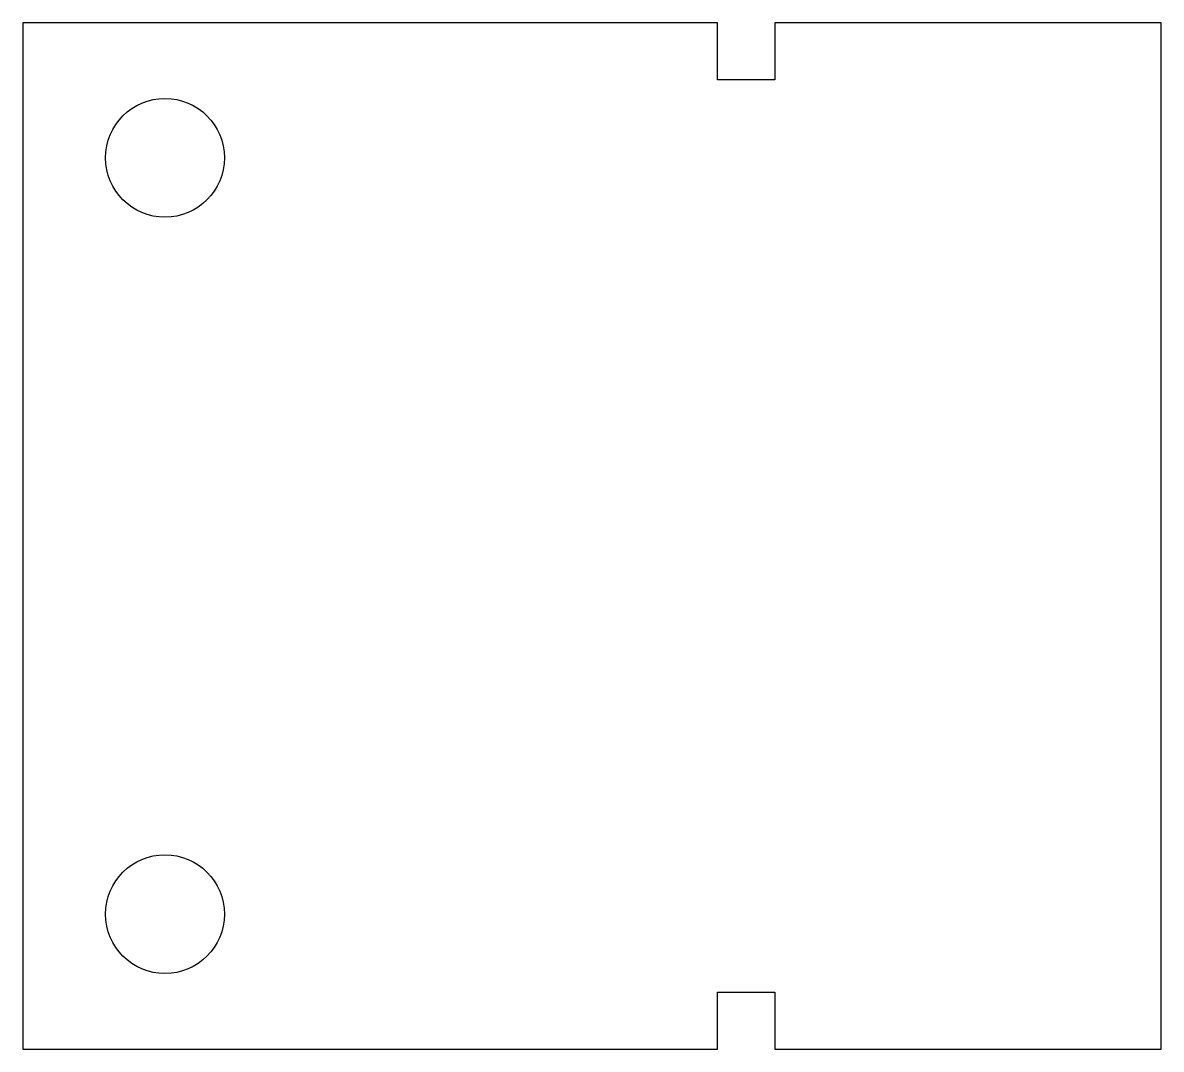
# Model space of a CAD drawing. Header units: inches. Extents: x -2.49 to 0, y 0 to 2.24.
import ezdxf

# ---------------------------------------------------------------- set-up
doc = ezdxf.new("R2010")
doc.units = ezdxf.units.IN
doc.header["$MEASUREMENT"] = 0

msp = doc.modelspace()

# ---------------------------------------------------------------- linework, layer by layer
msp.add_lwpolyline([(-0.8454, 0.125), (-0.8454, 0), (0, 0), (0, 2.244), (-0.8454, 2.244), (-0.8454, 2.119), (-0.9704, 2.119), (-0.9704, 2.244), (-2.4899, 2.244), (-2.4899, 0), (-0.9704, 0), (-0.9704, 0.125)], close=True)
for centre in [(-2.1789, 1.9488), (-2.1789, 0.2953)]:
    msp.add_circle(centre, 0.1299)

doc.saveas('drawing.dxf')
